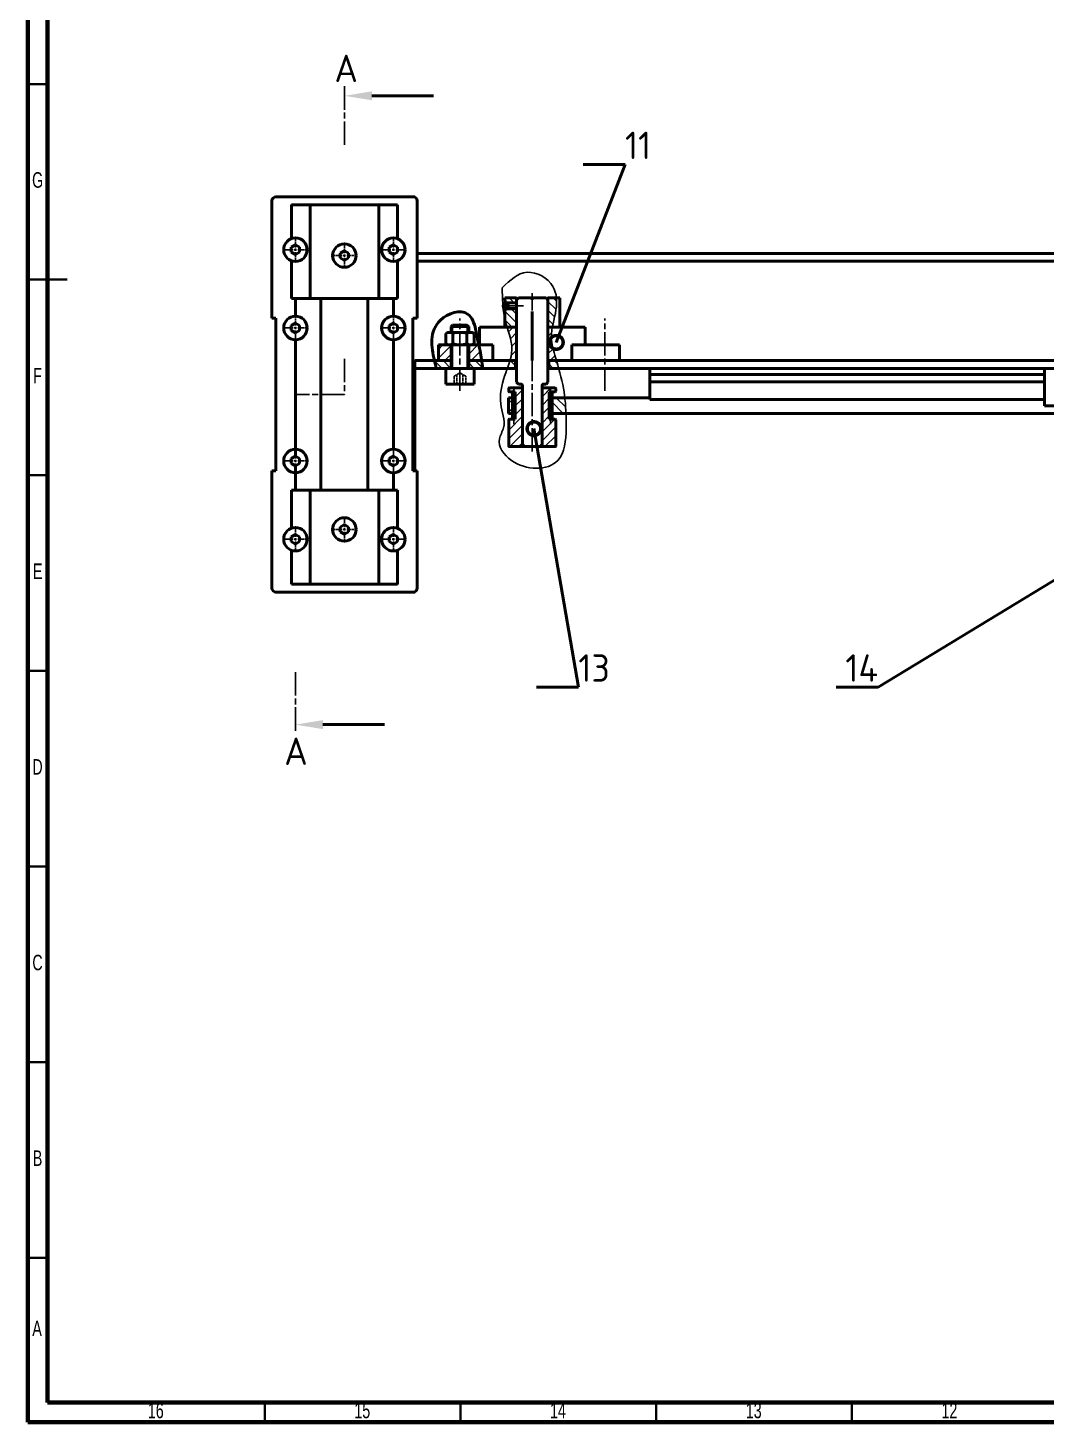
# Model space of a CAD drawing. Header units: millimetres. Extents: x -1615 to 4166, y 5 to 3174.
# Drawn here: x 2544.4 to 2804.5, y 1560.1 to 1916.5 of the extents above; entities that cross this region are included whole.
import ezdxf
from ezdxf import colors
from ezdxf.entities.mleader import LeaderData, LeaderLine
from ezdxf.math import Vec2, Vec3

# ---------------------------------------------------------------- set-up
doc = ezdxf.new("R2010")
doc.units = ezdxf.units.MM
doc.header["$LTSCALE"] = 0.25
for name, pattern in [('ACAD_ISO02W100', [15, 12, -3]), ('ACAD_ISO08W100', [36, 24, -3, 6, -3]), ('AM_ISO08W050', [18, 12, -1.5, 3, -1.5]), ('CENTER2', [1.125, 0.75, -0.125, 0.125, -0.125])]:
    doc.linetypes.add(name, pattern=pattern)
doc.layers.get('0').update_dxf_attribs({"lineweight": 50})
for name, color, linetype, lineweight in [('AM_0N', 7, 'Continuous', 50), ('AM_4', 3, 'Continuous', 25), ('AM_7', 4, 'AM_ISO08W050', 25), ('duong tam', 2, 'ACAD_ISO08W100', 25), ('Hatch', 5, 'Continuous', 25), ('Net dam', 7, 'Continuous', 50), ('net manh', 3, 'Continuous', 25), ('netdut', 6, 'ACAD_ISO02W100', 25)]:
    doc.layers.add(name, color=color, linetype=linetype, lineweight=lineweight)
doc.styles.add('SLDTEXTSTYLE0', font='TXT', dxfattribs={"width": 0.686449})
doc.styles.add('tieng viet', font='')
doc.styles.get('tieng viet').set_extended_font_data('TCVN 7284')
pattern_1 = [(45, (8.4848, 30.4852), (-1.122532, 1.122532), [])]
pattern_2 = [(135, (8.4848, 30.4852), (-1.122532, -1.122532), [])]

# ---------------------------------------------------------------- blocks, each defined once
blk = doc.blocks.new('_DotSmall')
at = {"color": 0, "linetype": 'ByBlock', "const_width": 0.5}
blk.add_lwpolyline([(-0.0625, 0, 1), (0.0625, 0, 1)], format="xyb", close=True, dxfattribs=at)
blk = doc.blocks.new('*U1230')
at = {"layer": 'AM_7', "color": 0, "linetype": 'CENTER2', "transparency": 16777216}
for p, q in [((0, 0.6), (0, 3.12)), ((-3.12, 0), (-0.6, 0)), ((0, -3.12), (0, -0.6)), ((0.6, 0), (3.12, 0))]:
    blk.add_line(p, q, dxfattribs=at)
at = {"layer": 'AM_7', "color": 0, "linetype": 'Continuous', "transparency": 16777216}
for p, q in [((0, -0.3), (0, 0.3)), ((-0.3, 0), (0.3, 0))]:
    blk.add_line(p, q, dxfattribs=at)
blk = doc.blocks.new('*U1231')
at = {"layer": 'AM_7', "color": 0, "linetype": 'CENTER2', "transparency": 16777216}
for p, q in [((0, 0.6), (0, 3.12)), ((-3.12, 0), (-0.6, 0)), ((0, -3.12), (0, -0.6)), ((0.6, 0), (3.12, 0))]:
    blk.add_line(p, q, dxfattribs=at)
at = {"layer": 'AM_7', "color": 0, "linetype": 'Continuous', "transparency": 16777216}
for p, q in [((0, -0.3), (0, 0.3)), ((-0.3, 0), (0.3, 0))]:
    blk.add_line(p, q, dxfattribs=at)
blk = doc.blocks.new('*U1232')
at = {"layer": 'AM_7', "color": 0, "linetype": 'CENTER2', "transparency": 16777216}
for p, q in [((0, 0.6), (0, 3.12)), ((-3.12, 0), (-0.6, 0)), ((0, -3.12), (0, -0.6)), ((0.6, 0), (3.12, 0))]:
    blk.add_line(p, q, dxfattribs=at)
at = {"layer": 'AM_7', "color": 0, "linetype": 'Continuous', "transparency": 16777216}
for p, q in [((0, -0.3), (0, 0.3)), ((-0.3, 0), (0.3, 0))]:
    blk.add_line(p, q, dxfattribs=at)
blk = doc.blocks.new('*U1233')
at = {"layer": 'AM_7', "color": 0, "linetype": 'CENTER2', "transparency": 16777216}
for p, q in [((0, 0.6), (0, 3.12)), ((-3.12, 0), (-0.6, 0)), ((0, -3.12), (0, -0.6)), ((0.6, 0), (3.12, 0))]:
    blk.add_line(p, q, dxfattribs=at)
at = {"layer": 'AM_7', "color": 0, "linetype": 'Continuous', "transparency": 16777216}
for p, q in [((0, -0.3), (0, 0.3)), ((-0.3, 0), (0.3, 0))]:
    blk.add_line(p, q, dxfattribs=at)
blk = doc.blocks.new('*U1234')
at = {"layer": 'AM_7', "color": 0, "linetype": 'CENTER2', "transparency": 16777216}
for p, q in [((0, 0.6), (0, 3.12)), ((-3.12, 0), (-0.6, 0)), ((0, -3.12), (0, -0.6)), ((0.6, 0), (3.12, 0))]:
    blk.add_line(p, q, dxfattribs=at)
at = {"layer": 'AM_7', "color": 0, "linetype": 'Continuous', "transparency": 16777216}
for p, q in [((0, -0.3), (0, 0.3)), ((-0.3, 0), (0.3, 0))]:
    blk.add_line(p, q, dxfattribs=at)
blk = doc.blocks.new('*U1235')
at = {"layer": 'AM_7', "color": 0, "linetype": 'CENTER2', "transparency": 16777216}
for p, q in [((0, 0.6), (0, 3.12)), ((-3.12, 0), (-0.6, 0)), ((0, -3.12), (0, -0.6)), ((0.6, 0), (3.12, 0))]:
    blk.add_line(p, q, dxfattribs=at)
at = {"layer": 'AM_7', "color": 0, "linetype": 'Continuous', "transparency": 16777216}
for p, q in [((0, -0.3), (0, 0.3)), ((-0.3, 0), (0.3, 0))]:
    blk.add_line(p, q, dxfattribs=at)
blk = doc.blocks.new('*U1236')
at = {"layer": 'AM_7', "color": 0, "linetype": 'CENTER2', "transparency": 16777216}
for p, q in [((0, 0.6), (0, 3.12)), ((-3.12, 0), (-0.6, 0)), ((0, -3.12), (0, -0.6)), ((0.6, 0), (3.12, 0))]:
    blk.add_line(p, q, dxfattribs=at)
at = {"layer": 'AM_7', "color": 0, "linetype": 'Continuous', "transparency": 16777216}
for p, q in [((0, -0.3), (0, 0.3)), ((-0.3, 0), (0.3, 0))]:
    blk.add_line(p, q, dxfattribs=at)
blk = doc.blocks.new('*U1237')
at = {"layer": 'AM_7', "color": 0, "linetype": 'CENTER2', "transparency": 16777216}
for p, q in [((0, 0.6), (0, 3.12)), ((-3.12, 0), (-0.6, 0)), ((0, -3.12), (0, -0.6)), ((0.6, 0), (3.12, 0))]:
    blk.add_line(p, q, dxfattribs=at)
at = {"layer": 'AM_7', "color": 0, "linetype": 'Continuous', "transparency": 16777216}
for p, q in [((0, -0.3), (0, 0.3)), ((-0.3, 0), (0.3, 0))]:
    blk.add_line(p, q, dxfattribs=at)
blk = doc.blocks.new('*U1238')
at = {"layer": 'AM_7', "color": 0, "linetype": 'CENTER2', "transparency": 16777216}
for p, q in [((0, 0.6), (0, 3.12)), ((-3.12, 0), (-0.6, 0)), ((0, -3.12), (0, -0.6)), ((0.6, 0), (3.12, 0))]:
    blk.add_line(p, q, dxfattribs=at)
at = {"layer": 'AM_7', "color": 0, "linetype": 'Continuous', "transparency": 16777216}
for p, q in [((0, -0.3), (0, 0.3)), ((-0.3, 0), (0.3, 0))]:
    blk.add_line(p, q, dxfattribs=at)
blk = doc.blocks.new('*U1239')
at = {"layer": 'AM_7', "color": 0, "linetype": 'CENTER2', "transparency": 16777216}
for p, q in [((0, 0.6), (0, 3.12)), ((-3.12, 0), (-0.6, 0)), ((0, -3.12), (0, -0.6)), ((0.6, 0), (3.12, 0))]:
    blk.add_line(p, q, dxfattribs=at)
at = {"layer": 'AM_7', "color": 0, "linetype": 'Continuous', "transparency": 16777216}
for p, q in [((0, -0.3), (0, 0.3)), ((-0.3, 0), (0.3, 0))]:
    blk.add_line(p, q, dxfattribs=at)

msp = doc.modelspace()

# ---------------------------------------------------------------- hatches: boundary and pattern name
at = {"layer": 'Hatch'}
h = msp.add_hatch(dxfattribs=at)
h.set_pattern_fill('ANSI31', color=256, scale=0.5, angle=90)
edge = h.paths.add_edge_path()
edge.add_line((2669.271, 1847.455), (2666.271, 1847.455))
edge.add_line((2666.271, 1847.455), (2666.271, 1846.955))
edge.add_spline(control_points=[(2666.271, 1846.952), (2666.272, 1846.948), (2666.274, 1846.939), (2666.289, 1846.848), (2666.312, 1846.704), (2666.342, 1846.494), (2666.362, 1846.314), (2666.371, 1846.205)], knot_values=[0, 0, 0, 0, 0.0765343, 0.1608665, 0.2451501, 0.3293149, 0.4395664, 0.4395664, 0.4395664, 0.4395664], degree=3, periodic=0)
edge.add_line((2666.371, 1846.205), (2669.271, 1846.205))
edge.add_line((2669.271, 1846.205), (2669.271, 1846.955))
edge.add_line((2669.271, 1846.955), (2669.271, 1847.455))
h = msp.add_hatch(dxfattribs=at)
h.set_pattern_fill('ANSI31', color=256, scale=0.5, angle=90)
edge = h.paths.add_edge_path()
edge.add_spline(control_points=[(2678.366, 1839.955), (2678.635, 1841.379), (2679.329, 1843.758), (2679.581, 1846.463), (2679.513, 1847.455)], knot_values=[90.7222992, 90.7222992, 90.7222992, 90.7222992, 95.1604093, 98.0114075, 98.0114075, 98.0114075, 98.0114075], degree=3, periodic=0)
edge.add_line((2679.513, 1847.455), (2677.271, 1847.455))
edge.add_line((2677.271, 1847.455), (2677.271, 1846.955))
edge.add_line((2677.271, 1846.955), (2677.271, 1839.955))
edge.add_line((2677.271, 1839.955), (2678.366, 1839.955))
h = msp.add_hatch(dxfattribs=at)
h.set_pattern_fill('ANSI31', color=256, scale=0.5, angle=90)
edge = h.paths.add_edge_path()
edge.add_line((2669.271, 1844.705), (2666.371, 1844.705))
edge.add_spline(control_points=[(2666.371, 1844.705), (2666.362, 1844.614), (2666.353, 1844.526), (2666.343, 1844.438)], knot_values=[0.9058145, 0.9058145, 0.9058145, 0.9058145, 1, 1, 1, 1], degree=3, periodic=0)
edge.add_spline(control_points=[(2666.343, 1844.438), (2666.334, 1844.37), (2666.317, 1844.233), (2666.293, 1844.081), (2666.278, 1843.995), (2666.272, 1843.959), (2666.271, 1843.955)], knot_values=[0, 0, 0, 0, 0.2450919, 0.4905497, 0.7341592, 0.9108214, 0.9108214, 0.9108214, 0.9108214], degree=3, periodic=0)
edge.add_line((2666.271, 1843.955), (2666.271, 1841.956))
edge.add_spline(control_points=[(2666.271, 1841.956), (2666.426, 1841.287), (2666.621, 1840.62), (2666.824, 1839.955)], knot_values=[6.4610362, 6.4610362, 6.4610362, 6.4610362, 8.495152, 8.495152, 8.495152, 8.495152], degree=3, periodic=0)
edge.add_line((2666.824, 1839.955), (2669.271, 1839.955))
edge.add_line((2669.271, 1839.955), (2669.271, 1844.705))
h = msp.add_hatch(dxfattribs=at)
h.set_pattern_fill('ANSI31', color=256, scale=0.5)
edge = h.paths.add_edge_path()
edge.add_line((2669.271, 1839.955), (2666.824, 1839.955))
edge.add_spline(control_points=[(2666.824, 1839.955), (2667.417, 1838.014), (2668.4, 1835.174), (2667.842, 1832.364), (2667.582, 1831.455)], knot_values=[8.495152, 8.495152, 8.495152, 8.495152, 14.4316193, 17.2687389, 17.2687389, 17.2687389, 17.2687389], degree=3, periodic=0)
edge.add_line((2667.582, 1831.455), (2669.271, 1831.455))
edge.add_line((2669.271, 1831.455), (2669.271, 1839.955))
h = msp.add_hatch(dxfattribs=at)
h.set_pattern_fill('ANSI31', color=256, scale=0.5)
edge = h.paths.add_edge_path()
edge.add_spline(control_points=[(2679.433, 1831.455), (2679.358, 1831.706), (2678.77, 1833.67), (2677.889, 1836.565), (2678.204, 1839.094), (2678.366, 1839.955)], knot_values=[81.9823996, 81.9823996, 81.9823996, 81.9823996, 82.75792, 88.0401995, 90.7222992, 90.7222992, 90.7222992, 90.7222992], degree=3, periodic=0)
edge.add_line((2678.366, 1839.955), (2677.271, 1839.955))
edge.add_line((2677.271, 1839.955), (2677.271, 1831.455))
edge.add_line((2677.271, 1831.455), (2679.433, 1831.455))
h = msp.add_hatch(dxfattribs=at)
h.set_pattern_fill('ANSI31', color=256, scale=0.5)
h.paths.add_polyline_path([(2652.521, 1835.455), (2650.961, 1835.455), (2649.384, 1835.455), (2649.271, 1835.455), (2649.271, 1831.455), (2649.384, 1831.455), (2650.961, 1831.455), (2652.521, 1831.455)])
h = msp.add_hatch(dxfattribs=at)
h.set_pattern_fill('ANSI31', color=256, scale=0.5)
edge = h.paths.add_edge_path()
edge.add_spline(control_points=[(2660.322, 1831.455), (2660.206, 1832.273), (2659.993, 1833.61), (2659.696, 1834.94), (2659.582, 1835.455)], knot_values=[26.4223809, 26.4223809, 26.4223809, 26.4223809, 28.9029691, 30.4824052, 30.4824052, 30.4824052, 30.4824052], degree=3, periodic=0)
edge.add_line((2659.582, 1835.455), (2657.021, 1835.455))
edge.add_line((2657.021, 1835.455), (2657.021, 1831.455))
edge.add_line((2657.021, 1831.455), (2660.322, 1831.455))
h = msp.add_hatch(dxfattribs=at)
h.set_pattern_fill('ANSI31', color=256, scale=0.5, angle=90)
h.set_pattern_definition(pattern_2)
edge = h.paths.add_edge_path()
edge.add_line((2652.521, 1831.455), (2650.961, 1831.455))
edge.add_line((2650.961, 1831.455), (2649.384, 1831.455))
edge.add_line((2649.384, 1831.455), (2649.271, 1831.455))
edge.add_line((2649.271, 1831.455), (2648.285, 1831.455))
edge.add_spline(control_points=[(2648.285, 1831.455), (2648.309, 1831.323), (2648.334, 1831.194), (2648.385, 1830.938), (2648.412, 1830.812), (2648.489, 1830.454), (2648.541, 1830.232), (2648.609, 1829.955), (2648.63, 1829.87), (2648.667, 1829.723), (2648.683, 1829.661), (2648.71, 1829.559), (2648.72, 1829.52), (2648.734, 1829.468), (2648.737, 1829.455), (2648.737, 1829.455)], knot_values=[0, 0, 0, 0, 0.125, 0.125, 0.25, 0.25, 0.5, 0.5, 0.625, 0.625, 0.75, 0.75, 0.875, 0.875, 1, 1, 1, 1], degree=3, periodic=0)
edge.add_line((2648.737, 1829.455), (2652.521, 1829.455))
edge.add_line((2652.521, 1829.455), (2652.521, 1831.455))
h = msp.add_hatch(dxfattribs=at)
h.set_pattern_fill('ANSI31', color=256, scale=0.5, angle=90)
edge = h.paths.add_edge_path()
edge.add_spline(control_points=[(2660.586, 1829.455), (2660.501, 1830.122), (2660.416, 1830.789), (2660.322, 1831.455)], knot_values=[30.4824052, 30.4824052, 30.4824052, 30.4824052, 32.5015968, 32.5015968, 32.5015968, 32.5015968], degree=3, periodic=0)
edge.add_line((2660.322, 1831.455), (2657.021, 1831.455))
edge.add_line((2657.021, 1831.455), (2657.021, 1829.455))
edge.add_line((2657.021, 1829.455), (2660.586, 1829.455))
h = msp.add_hatch(dxfattribs=at)
h.set_pattern_fill('ANSI31', color=256, scale=0.5, angle=90)
edge = h.paths.add_edge_path()
edge.add_line((2669.021, 1831.455), (2667.582, 1831.455))
edge.add_spline(control_points=[(2667.582, 1831.455), (2667.393, 1830.789), (2667.16, 1830.123), (2666.918, 1829.455)], knot_values=[17.2687389, 17.2687389, 17.2687389, 17.2687389, 19.3455687, 19.3455687, 19.3455687, 19.3455687], degree=3, periodic=0)
edge.add_line((2666.918, 1829.455), (2669.021, 1829.455))
edge.add_line((2669.021, 1829.455), (2669.021, 1831.455))
h = msp.add_hatch(dxfattribs=at)
h.set_pattern_fill('ANSI31', color=256, scale=0.5, angle=90)
edge = h.paths.add_edge_path()
edge.add_spline(control_points=[(2680.016, 1829.455), (2679.828, 1830.119), (2679.633, 1830.785), (2679.433, 1831.455)], knot_values=[79.91296, 79.91296, 79.91296, 79.91296, 81.9823996, 81.9823996, 81.9823996, 81.9823996], degree=3, periodic=0)
edge.add_line((2679.433, 1831.455), (2677.521, 1831.455))
edge.add_line((2677.521, 1831.455), (2677.521, 1829.455))
edge.add_line((2677.521, 1829.455), (2680.016, 1829.455))
h = msp.add_hatch(dxfattribs=at)
h.set_pattern_fill('ANSI31', color=256, scale=0.5, angle=90)
h.set_pattern_definition(pattern_2)
h.paths.add_polyline_path([(2668.239, 1821.955), (2667.179, 1821.955), (2667.179, 1817.955), (2668.239, 1817.955)])
h = msp.add_hatch(dxfattribs=at)
h.set_pattern_fill('ANSI31', color=256, scale=0.5)
h.set_pattern_definition(pattern_1)
h.paths.add_polyline_path([(2670.771, 1824.455), (2667.421, 1824.455, 0.414761), (2667.271, 1824.304), (2667.271, 1823.604, 0.4131695), (2667.421, 1823.455), (2668.926, 1823.455), (2668.926, 1816.455), (2667.421, 1816.455, 0.4152584), (2667.271, 1816.304), (2667.271, 1809.604, 0.4135386), (2667.421, 1809.455), (2670.621, 1809.455, 0.4138443), (2670.771, 1809.605), (2670.771, 1809.955)])
h = msp.add_hatch(dxfattribs=at)
h.set_pattern_fill('ANSI31', color=256, scale=0.5)
h.set_pattern_definition(pattern_1)
h.paths.add_polyline_path([(2679.271, 1816.306, 0.4119391), (2679.121, 1816.455), (2677.616, 1816.455), (2677.616, 1823.455), (2679.121, 1823.455, 0.4164917), (2679.271, 1823.606), (2679.271, 1824.306, 0.4124355), (2679.121, 1824.455), (2675.771, 1824.455), (2675.771, 1809.605, 0.4145829), (2675.921, 1809.455), (2679.121, 1809.455, 0.4161219), (2679.271, 1809.606)])
h = msp.add_hatch(dxfattribs=at)
h.set_pattern_fill('ANSI31', color=256, scale=0.5, angle=90)
edge = h.paths.add_edge_path()
edge.add_spline(control_points=[(2681.888, 1817.955), (2681.833, 1819.283), (2681.735, 1820.624), (2681.578, 1821.955)], knot_values=[69.9069756, 69.9069756, 69.9069756, 69.9069756, 73.9100441, 73.9100441, 73.9100441, 73.9100441], degree=3, periodic=0)
edge.add_line((2681.578, 1821.955), (2678.32, 1821.955))
edge.add_line((2678.32, 1821.955), (2678.32, 1817.955))
edge.add_line((2678.32, 1817.955), (2681.888, 1817.955))

# ---------------------------------------------------------------- linework, layer by layer
at = {"color": 7, "linetype": 'Continuous', "lineweight": 70}
for p, q in [((2544.415, 1560.131), (2544.415, 2144.131)), ((2549.415, 1565.131), (2549.415, 2139.131)), ((3360.415, 1565.131), (2549.415, 1565.131)), ((3365.415, 1560.131), (2544.415, 1560.131))]:
    msp.add_line(p, q, dxfattribs=at)
at = {"color": 7, "linetype": 'Continuous', "lineweight": 35}
for p, q in [((2549.415, 1902.131), (2544.415, 1902.131)), ((2544.415, 1852.131), (2554.415, 1852.131)), ((2549.415, 1852.131), (2544.415, 1852.131)), ((2549.415, 1802.131), (2544.415, 1802.131)), ((2549.415, 1752.131), (2544.415, 1752.131)), ((2549.415, 1702.131), (2544.415, 1702.131)), ((2549.415, 1652.131), (2544.415, 1652.131)), ((2549.415, 1602.131), (2544.415, 1602.131)), ((2604.915, 1565.131), (2604.915, 1560.131)), ((2654.915, 1565.131), (2654.915, 1560.131)), ((2704.915, 1565.131), (2704.915, 1560.131)), ((2754.915, 1565.131), (2754.915, 1560.131))]:
    msp.add_line(p, q, dxfattribs=at)
at = {"layer": 'AM_0N'}
for p, q in [((2612.771, 1861.009), (2611.707, 1860.395)), ((2611.707, 1860.395), (2611.707, 1859.167)), ((2613.835, 1860.395), (2612.771, 1861.009)), ((2613.835, 1859.167), (2613.835, 1860.395)), ((2637.771, 1861.009), (2636.707, 1860.395)), ((2636.707, 1860.395), (2636.707, 1859.167)), ((2638.835, 1860.395), (2637.771, 1861.009)), ((2638.835, 1859.167), (2638.835, 1860.395)), ((2611.707, 1859.167), (2612.771, 1858.553)), ((2612.771, 1858.553), (2613.835, 1859.167)), ((2625.271, 1859.509), (2624.207, 1858.895)), ((2624.207, 1858.895), (2624.207, 1857.667)), ((2624.207, 1857.667), (2625.271, 1857.053)), ((2626.335, 1858.895), (2625.271, 1859.509)), ((2625.271, 1857.053), (2626.335, 1857.667)), ((2626.335, 1857.667), (2626.335, 1858.895)), ((2636.707, 1859.167), (2637.771, 1858.553)), ((2637.771, 1858.553), (2638.835, 1859.167)), ((2612.771, 1841.009), (2611.707, 1840.395)), ((2611.707, 1840.395), (2611.707, 1839.167)), ((2611.707, 1839.167), (2612.771, 1838.553)), ((2613.835, 1840.395), (2612.771, 1841.009)), ((2612.771, 1838.553), (2613.835, 1839.167)), ((2613.835, 1839.167), (2613.835, 1840.395)), ((2637.771, 1841.009), (2636.707, 1840.395)), ((2636.707, 1840.395), (2636.707, 1839.167)), ((2636.707, 1839.167), (2637.771, 1838.553)), ((2638.835, 1840.395), (2637.771, 1841.009)), ((2637.771, 1838.553), (2638.835, 1839.167)), ((2638.835, 1839.167), (2638.835, 1840.395)), ((2612.771, 1807.009), (2611.707, 1806.395)), ((2613.835, 1806.395), (2612.771, 1807.009)), ((2637.771, 1807.009), (2636.707, 1806.395)), ((2638.835, 1806.395), (2637.771, 1807.009)), ((2611.707, 1806.395), (2611.707, 1805.167)), ((2611.707, 1805.167), (2612.771, 1804.553)), ((2612.771, 1804.553), (2613.835, 1805.167)), ((2613.835, 1805.167), (2613.835, 1806.395)), ((2636.707, 1806.395), (2636.707, 1805.167)), ((2636.707, 1805.167), (2637.771, 1804.553)), ((2637.771, 1804.553), (2638.835, 1805.167)), ((2638.835, 1805.167), (2638.835, 1806.395)), ((2625.271, 1789.509), (2624.207, 1788.895)), ((2624.207, 1788.895), (2624.207, 1787.667)), ((2626.335, 1788.895), (2625.271, 1789.509)), ((2626.335, 1787.667), (2626.335, 1788.895)), ((2612.771, 1787.009), (2611.707, 1786.395)), ((2611.707, 1786.395), (2611.707, 1785.167)), ((2613.835, 1786.395), (2612.771, 1787.009)), ((2613.835, 1785.167), (2613.835, 1786.395)), ((2624.207, 1787.667), (2625.271, 1787.053)), ((2625.271, 1787.053), (2626.335, 1787.667)), ((2637.771, 1787.009), (2636.707, 1786.395)), ((2636.707, 1786.395), (2636.707, 1785.167)), ((2638.835, 1786.395), (2637.771, 1787.009)), ((2638.835, 1785.167), (2638.835, 1786.395)), ((2611.707, 1785.167), (2612.771, 1784.553)), ((2612.771, 1784.553), (2613.835, 1785.167)), ((2636.707, 1785.167), (2637.771, 1784.553)), ((2637.771, 1784.553), (2638.835, 1785.167))]:
    msp.add_line(p, q, dxfattribs=at)
at = {"layer": 'AM_4'}
msp.add_spline([(2665.596, 1850.071), (2666.271, 1841.956), (2668.042, 1834.185), (2666.192, 1827.438), (2665.211, 1820.401), (2665.918, 1814.253), (2664.884, 1811.424), (2667.933, 1805.913), (2679.801, 1805.913), (2681.924, 1813.966), (2681.924, 1816.812), (2681.222, 1824.374), (2679.207, 1832.209), (2678.119, 1837.378), (2679.316, 1844.397), (2678.554, 1850.336), (2671.939, 1854.004), (2665.596, 1850.071)], degree=3, dxfattribs=at)
at = {"layer": 'duong tam'}
for p, q in [((2625.319, 1901.564), (2625.319, 1886.196)), ((2673.271, 1808.205), (2673.271, 1848.705)), ((2671.021, 1845.455), (2665.521, 1845.454)), ((2654.771, 1823.705), (2654.771, 1842.205)), ((2691.771, 1823.705), (2691.771, 1842.205)), ((2625.319, 1831.898), (2625.319, 1822.781)), ((2625.319, 1822.781), (2612.771, 1822.781)), ((2612.771, 1822.781), (2612.771, 1814.138)), ((2612.771, 1751.824), (2612.771, 1736.456))]:
    msp.add_line(p, q, dxfattribs=at)
at = {"layer": 'duong tam', "ltscale": 0.25}
for p, q in [((2668.583, 1815.205), (2668.583, 1824.705)), ((2677.959, 1815.205), (2677.959, 1824.705))]:
    msp.add_line(p, q, dxfattribs=at)
at = {"layer": 'Net dam'}
for p, q in [((2606.771, 1842.281), (2606.771, 1872.281)), ((2607.771, 1873.281), (2608.771, 1873.281)), ((2608.771, 1873.281), (2641.867, 1873.281)), ((2611.771, 1871.281), (2616.736, 1871.281)), ((2616.502, 1871.281), (2616.502, 1847.281)), ((2616.736, 1871.281), (2633.806, 1871.281)), ((2633.806, 1871.281), (2638.867, 1871.281)), ((2634.04, 1847.281), (2634.04, 1871.281)), ((2641.867, 1873.281), (2642.867, 1873.281)), ((2642.867, 1873.281), (2643.271, 1873.281)), ((2643.271, 1873.281), (2643.271, 1873.196)), ((2643.867, 1872.281), (2643.867, 1842.281)), ((2611.771, 1870.281), (2611.771, 1862.609)), ((2638.867, 1870.281), (2638.867, 1862.574)), ((2611.771, 1856.952), (2611.771, 1847.281)), ((2638.867, 1856.988), (2638.867, 1847.281)), ((2643.867, 1858.852), (3042.771, 1858.852)), ((2643.867, 1856.852), (3042.771, 1856.852)), ((2616.502, 1847.281), (2611.771, 1847.281)), ((2612.771, 1847.281), (2612.771, 1842.781)), ((2616.502, 1847.281), (2634.04, 1847.281)), ((2619.276, 1847.281), (2619.276, 1798.281)), ((2631.266, 1847.281), (2631.266, 1798.281)), ((2638.867, 1847.281), (2634.04, 1847.281)), ((2637.771, 1847.281), (2637.771, 1842.781)), ((2666.271, 1846.955), (2666.27, 1846.956)), ((2666.271, 1847.455), (2666.271, 1846.952)), ((2669.271, 1847.455), (2666.271, 1847.455)), ((2666.271, 1846.205), (2666.338, 1846.205)), ((2666.271, 1846.205), (2666.271, 1845.455)), ((2666.338, 1846.205), (2669.271, 1846.205)), ((2669.271, 1846.955), (2669.771, 1847.455)), ((2669.271, 1847.455), (2669.271, 1846.955)), ((2669.271, 1846.955), (2669.271, 1825.955)), ((2669.771, 1847.455), (2676.771, 1847.455)), ((2673.271, 1846.955), (2673.271, 1847.455)), ((2677.271, 1846.955), (2676.771, 1847.455)), ((2680.271, 1847.455), (2677.271, 1847.455)), ((2677.271, 1847.455), (2677.271, 1846.955)), ((2677.271, 1825.955), (2677.271, 1846.955)), ((2680.271, 1839.955), (2680.271, 1847.455)), ((2666.27, 1843.953), (2666.271, 1843.955)), ((2666.271, 1845.455), (2666.271, 1844.705)), ((2666.271, 1844.705), (2666.338, 1844.705)), ((2666.271, 1843.957), (2666.271, 1839.955)), ((2666.338, 1844.705), (2669.271, 1844.705)), ((2673.271, 1839.955), (2673.271, 1843.955)), ((2607.771, 1842.281), (2606.771, 1842.281)), ((2607.771, 1803.281), (2607.771, 1842.281)), ((2643.867, 1842.281), (2642.771, 1842.281)), ((2642.771, 1842.281), (2642.771, 1803.281)), ((2652.521, 1840.155), (2652.871, 1840.505)), ((2652.521, 1838.655), (2652.521, 1840.155)), ((2652.521, 1840.155), (2657.021, 1840.155)), ((2652.871, 1840.505), (2656.671, 1840.505)), ((2657.021, 1840.155), (2656.671, 1840.505)), ((2657.021, 1838.655), (2657.021, 1840.155)), ((2659.771, 1839.955), (2659.771, 1835.455)), ((2669.271, 1839.955), (2659.771, 1839.955)), ((2673.271, 1831.455), (2673.271, 1839.955)), ((2686.771, 1839.955), (2677.271, 1839.955)), ((2686.771, 1835.455), (2686.771, 1839.955)), ((2612.771, 1836.781), (2612.771, 1807.231)), ((2637.771, 1836.781), (2637.771, 1808.781)), ((2649.271, 1835.455), (2649.271, 1831.455)), ((2649.384, 1835.455), (2649.271, 1835.455)), ((2649.384, 1835.455), (2650.961, 1835.455)), ((2663.209, 1835.455), (2650.961, 1835.455)), ((2651.161, 1838.393), (2651.161, 1835.717)), ((2651.161, 1835.455), (2658.381, 1835.455)), ((2657.495, 1838.655), (2652.047, 1838.655)), ((2652.047, 1838.655), (2652.932, 1838.655)), ((2652.521, 1831.455), (2652.521, 1835.455)), ((2652.959, 1838.375), (2652.959, 1835.735)), ((2656.583, 1838.375), (2656.583, 1835.455)), ((2657.021, 1831.455), (2657.021, 1835.455)), ((2658.381, 1835.717), (2658.381, 1838.393)), ((2663.209, 1835.455), (2663.209, 1831.455)), ((2683.333, 1835.455), (2683.333, 1831.455)), ((2695.581, 1835.455), (2683.333, 1835.455)), ((2695.581, 1835.455), (2695.581, 1831.455)), ((2643.271, 1831.455), (2648.285, 1831.455)), ((2643.271, 1831.455), (2643.271, 1803.281)), ((2643.271, 1829.455), (2648.737, 1829.455)), ((2649.271, 1831.455), (2648.285, 1831.455)), ((2652.521, 1829.455), (2648.737, 1829.455)), ((2649.384, 1831.455), (2649.271, 1831.455)), ((2650.961, 1831.455), (2649.384, 1831.455)), ((2650.961, 1831.455), (2652.521, 1831.455)), ((2651.161, 1825.455), (2651.161, 1829.455)), ((2651.161, 1829.455), (2654.771, 1829.455)), ((2652.521, 1829.455), (2652.521, 1831.455)), ((2652.521, 1829.455), (2657.021, 1829.455)), ((2654.771, 1829.455), (2658.381, 1829.455)), ((2657.021, 1831.455), (2657.021, 1829.455)), ((2657.021, 1831.455), (2663.209, 1831.455)), ((2669.021, 1829.455), (2657.021, 1829.455)), ((2658.381, 1829.455), (2658.381, 1825.455)), ((2669.271, 1831.455), (2663.209, 1831.455)), ((2669.021, 1829.455), (2669.021, 1831.455)), ((2669.021, 1829.455), (2669.271, 1829.455)), ((2683.333, 1831.455), (2677.271, 1831.455)), ((2677.271, 1829.455), (2677.521, 1829.455)), ((2677.521, 1831.455), (2677.521, 1829.455)), ((2696.463, 1829.455), (2677.521, 1829.455)), ((2683.333, 1831.455), (2689.521, 1831.455)), ((2689.521, 1831.455), (3043.271, 1831.455)), ((2696.463, 1829.455), (2804.14, 1829.455)), ((2703.271, 1829.155), (2703.271, 1829.455)), ((2703.271, 1827.906), (2703.271, 1829.155)), ((2804.14, 1829.455), (2811.94, 1829.455)), ((2804.14, 1829.055), (2804.14, 1829.455)), ((2804.14, 1829.055), (2804.14, 1820.785)), ((2658.381, 1825.455), (2651.161, 1825.455)), ((2669.771, 1825.455), (2669.271, 1825.955)), ((2669.771, 1825.455), (2670.271, 1825.455)), ((2670.771, 1824.955), (2670.771, 1809.955)), ((2675.771, 1809.605), (2675.771, 1824.955)), ((2676.271, 1825.455), (2676.771, 1825.455)), ((2677.271, 1825.955), (2676.771, 1825.455)), ((2703.271, 1827.906), (2804.14, 1827.906)), ((2703.271, 1827.253), (2703.271, 1827.906)), ((2703.271, 1826.657), (2703.271, 1827.253)), ((2703.271, 1826.004), (2703.271, 1826.657)), ((2703.271, 1826.004), (2804.14, 1826.004)), ((2703.271, 1821.755), (2703.271, 1826.004)), ((2667.179, 1817.955), (2667.179, 1821.955)), ((2667.179, 1821.955), (2668.239, 1821.955)), ((2667.271, 1824.305), (2667.271, 1823.605)), ((2667.421, 1824.455), (2670.771, 1824.455)), ((2667.421, 1823.455), (2668.926, 1823.455)), ((2668.239, 1823.455), (2668.239, 1821.955)), ((2668.239, 1821.955), (2668.239, 1817.955)), ((2668.926, 1823.455), (2668.926, 1816.455)), ((2675.771, 1824.455), (2679.121, 1824.455)), ((2677.616, 1816.455), (2677.616, 1823.455)), ((2677.616, 1823.455), (2679.121, 1823.455)), ((2678.32, 1816.455), (2678.32, 1823.455)), ((2697.401, 1821.955), (2678.32, 1821.955)), ((2679.271, 1823.605), (2679.271, 1824.305)), ((2697.401, 1821.955), (2703.271, 1821.955)), ((2703.271, 1821.455), (2703.271, 1821.755)), ((2804.14, 1821.455), (2703.271, 1821.455)), ((2668.239, 1817.955), (2667.179, 1817.955)), ((2668.239, 1817.955), (2668.239, 1816.455)), ((2697.78, 1817.955), (2678.32, 1817.955)), ((2697.78, 1817.955), (2811.282, 1817.955)), ((2804.14, 1820.785), (2804.14, 1819.855)), ((2811.94, 1819.855), (2804.14, 1819.855)), ((2667.271, 1816.305), (2667.271, 1809.605)), ((2668.926, 1816.455), (2667.421, 1816.455)), ((2679.121, 1816.455), (2677.616, 1816.455)), ((2679.271, 1809.605), (2679.271, 1816.305)), ((2670.621, 1809.455), (2667.421, 1809.455)), ((2671.271, 1809.455), (2670.621, 1809.455)), ((2671.271, 1809.455), (2670.771, 1809.955)), ((2670.771, 1809.955), (2670.771, 1809.605)), ((2671.271, 1809.455), (2675.271, 1809.455)), ((2675.771, 1809.955), (2675.271, 1809.455)), ((2675.921, 1809.455), (2675.271, 1809.455)), ((2679.121, 1809.455), (2675.921, 1809.455)), ((2606.771, 1773.281), (2606.771, 1803.281)), ((2606.771, 1803.281), (2607.771, 1803.281)), ((2612.771, 1804.331), (2612.771, 1798.281)), ((2642.771, 1803.281), (2643.867, 1803.281)), ((2643.867, 1803.281), (2643.867, 1773.281)), ((2637.771, 1802.781), (2637.771, 1798.281)), ((2611.771, 1788.609), (2611.771, 1798.281)), ((2616.502, 1798.281), (2611.771, 1798.281)), ((2616.502, 1798.281), (2616.502, 1774.281)), ((2634.04, 1798.281), (2616.502, 1798.281)), ((2634.04, 1774.281), (2634.04, 1798.281)), ((2638.867, 1798.281), (2634.04, 1798.281)), ((2638.867, 1788.574), (2638.867, 1798.281)), ((2611.771, 1775.281), (2611.771, 1782.952)), ((2638.867, 1775.281), (2638.867, 1782.988)), ((2608.771, 1772.281), (2607.771, 1772.281)), ((2641.867, 1772.281), (2608.771, 1772.281)), ((2616.736, 1774.281), (2611.771, 1774.281)), ((2633.806, 1774.281), (2616.736, 1774.281)), ((2638.867, 1774.281), (2633.806, 1774.281)), ((2642.867, 1772.281), (2641.867, 1772.281)), ((2643.271, 1772.281), (2642.867, 1772.281)), ((2643.271, 1772.366), (2643.271, 1772.281))]:
    msp.add_line(p, q, dxfattribs=at)
for centre in [(2612.771, 1859.781), (2625.271, 1858.281), (2637.771, 1859.781), (2612.771, 1839.781), (2637.771, 1839.781), (2612.771, 1805.781), (2637.771, 1805.781), (2625.271, 1788.281), (2612.771, 1785.781), (2637.771, 1785.781)]:
    msp.add_circle(centre, 3, dxfattribs=at)
for centre, radius, start, end in [((2607.771, 1872.281), 1, 90, 180), ((2642.867, 1872.281), 1, 0, 90), ((2652.047, 1837.027), 1.628, 55.89402, 122.95415), ((2652.047, 1837.083), 1.628, 237.04585, 304.10598), ((2654.771, 1832.655), 6, 72.42664, 107.57336), ((2654.771, 1841.455), 6, 252.42664, 287.57336), ((2657.495, 1837.027), 1.628, 57.04585, 124.10598), ((2657.495, 1837.083), 1.628, 235.89402, 302.95415), ((2670.271, 1824.955), 0.5, 0, 90), ((2676.271, 1824.955), 0.5, 90, 180), ((2667.421, 1824.305), 0.15, 90, 180), ((2667.421, 1823.605), 0.15, 180, 270), ((2679.121, 1824.305), 0.15, 0, 90), ((2679.121, 1823.605), 0.15, 270, 0), ((2667.421, 1816.305), 0.15, 90, 180), ((2679.121, 1816.305), 0.15, 0, 90), ((2667.421, 1809.605), 0.15, 180, 270), ((2670.621, 1809.605), 0.15, 270, 0), ((2675.921, 1809.605), 0.15, 180, 270), ((2679.121, 1809.605), 0.15, 270, 0), ((2607.771, 1773.281), 1, 180, 270), ((2642.867, 1773.281), 1, 270, 0)]:
    msp.add_arc(centre, radius, start, end, dxfattribs=at)
for points, knots in [([(2611.771, 1870.281), (2611.771, 1870.372), (2611.771, 1870.554), (2611.771, 1870.82), (2611.771, 1871.072), (2611.771, 1871.249), (2611.771, 1871.27), (2611.771, 1871.281)], [0, 0, 0, 0, 0.14459067, 0.2886106, 0.48439118, 0.74956605, 1, 1, 1, 1]), ([(2638.867, 1871.281), (2638.867, 1871.262), (2638.867, 1871.23), (2638.867, 1871.001), (2638.867, 1870.748), (2638.867, 1870.501), (2638.867, 1870.345), (2638.867, 1870.281)], [0, 0, 0, 0, 0.343009, 0.5751075, 0.7532764, 0.898032, 1, 1, 1, 1]), ([(2666.271, 1846.952), (2666.272, 1846.948), (2666.274, 1846.939), (2666.289, 1846.848), (2666.312, 1846.704), (2666.348, 1846.451), (2666.39, 1846.041), (2666.412, 1845.481), (2666.394, 1844.908), (2666.36, 1844.595), (2666.343, 1844.438)], [0, 0, 0, 0, 0.0765343, 0.1608665, 0.2451501, 0.3293149, 0.496987, 0.6646173, 0.8321648, 1, 1, 1, 1]), ([(2666.343, 1844.438), (2666.334, 1844.37), (2666.317, 1844.233), (2666.293, 1844.081), (2666.277, 1843.986), (2666.27, 1843.946), (2666.271, 1843.956), (2666.271, 1843.957)], [0, 0, 0, 0, 0.2450919, 0.4905497, 0.7341592, 0.9792214, 1, 1, 1, 1]), ([(2648.737, 1829.455), (2648.737, 1829.455), (2648.734, 1829.468), (2648.72, 1829.52), (2648.71, 1829.559), (2648.683, 1829.661), (2648.667, 1829.723), (2648.63, 1829.87), (2648.609, 1829.955), (2648.541, 1830.232), (2648.489, 1830.454), (2648.412, 1830.812), (2648.385, 1830.938), (2648.334, 1831.194), (2648.309, 1831.323), (2648.285, 1831.455)], [0, 0, 0, 0, 0.125, 0.125, 0.25, 0.25, 0.375, 0.375, 0.5, 0.5, 0.75, 0.75, 0.875, 0.875, 1, 1, 1, 1]), ([(2611.771, 1774.281), (2611.771, 1774.3), (2611.771, 1774.331), (2611.771, 1774.559), (2611.771, 1774.812), (2611.771, 1775.06), (2611.771, 1775.216), (2611.771, 1775.281)], [0, 0, 0, 0, 0.3396231, 0.5724963, 0.7515464, 0.8975235, 1, 1, 1, 1]), ([(2638.867, 1775.281), (2638.867, 1775.19), (2638.867, 1775.009), (2638.867, 1774.743), (2638.867, 1774.491), (2638.867, 1774.313), (2638.867, 1774.292), (2638.867, 1774.281)], [0, 0, 0, 0, 0.143452, 0.2863283, 0.4813654, 0.7470486, 1, 1, 1, 1])]:
    msp.add_open_spline(points, degree=3, knots=knots, dxfattribs=at)
msp.add_spline([(2648.285, 1831.455), (2647.594, 1836.819), (2649.841, 1841.793), (2656.745, 1843.344), (2658.778, 1839.494), (2659.286, 1836.856), (2659.915, 1833.904), (2660.586, 1829.455)], degree=3, dxfattribs=at)
at = {"layer": 'net manh'}
for p, q in [((2669.271, 1846.005), (2666.271, 1846.005)), ((2669.271, 1844.905), (2666.271, 1844.905)), ((2652.871, 1838.655), (2652.871, 1840.505)), ((2656.671, 1838.655), (2656.671, 1840.505)), ((2652.871, 1829.455), (2652.871, 1835.455)), ((2656.671, 1829.455), (2656.671, 1835.455)), ((2652.521, 1829.455), (2652.871, 1829.455)), ((2657.021, 1829.455), (2656.671, 1829.455))]:
    msp.add_line(p, q, dxfattribs=at)
at = {"layer": 'netdut', "ltscale": 0.25}
for p, q in [((2666.271, 1845.955), (2667.071, 1845.955)), ((2667.071, 1845.955), (2667.36, 1845.455)), ((2666.271, 1844.955), (2667.071, 1844.955)), ((2667.071, 1844.955), (2667.36, 1845.455)), ((2653.271, 1827.455), (2654.771, 1828.321)), ((2656.271, 1827.455), (2654.771, 1828.321)), ((2653.271, 1827.455), (2653.271, 1825.455)), ((2654.021, 1827.888), (2654.021, 1825.455)), ((2655.521, 1827.888), (2655.521, 1825.455)), ((2656.271, 1825.455), (2656.271, 1827.455))]:
    msp.add_line(p, q, dxfattribs=at)
at = {"layer": 'netdut'}
for p, q in [((2667.215, 1845.705), (2666.271, 1845.702)), ((2667.215, 1845.205), (2666.271, 1845.205))]:
    msp.add_line(p, q, dxfattribs=at)

# ---------------------------------------------------------------- block references
at = {"layer": 'AM_7', "linetype": 'CENTER2'}
for name, p in [('*U1238', (2612.771, 1859.781)), ('*U1237', (2625.271, 1858.281)), ('*U1236', (2637.771, 1859.781)), ('*U1239', (2612.771, 1839.781)), ('*U1235', (2637.771, 1839.781)), ('*U1233', (2612.771, 1805.781)), ('*U1234', (2637.771, 1805.781)), ('*U1232', (2612.771, 1785.781)), ('*U1231', (2625.271, 1788.281)), ('*U1230', (2637.771, 1785.781))]:
    msp.add_blockref(name, p, dxfattribs=at)

# ---------------------------------------------------------------- texts
at = {"color": 7, "linetype": 'Continuous', "lineweight": 0, "attachment_point": 2, "style": 'SLDTEXTSTYLE0'}
for s, insert, char_height in [('G', (2546.902, 1879.584), 3.969), ('F', (2546.873, 1829.584), 3.969), ('E', (2546.923, 1779.584), 3.969), ('D', (2546.868, 1729.584), 3.969), ('C', (2546.874, 1679.584), 3.969), ('B', (2546.886, 1629.584), 3.969), ('A', (2546.755, 1586.084), 3.969), ('16', (2577.085, 1565.084), 3.9687), ('15', (2629.835, 1565.084), 3.9687), ('14', (2679.835, 1565.084), 3.9687), ('13', (2729.835, 1565.084), 3.9687), ('12', (2779.835, 1565.084), 3.9687)]:
    msp.add_mtext(s, dxfattribs=dict(at, insert=insert, char_height=char_height))
at = {"layer": 'Net dam', "char_height": 7, "attachment_point": 1, "style": 'tieng viet'}
for insert in [(2622.715, 1909.632), (2609.902, 1735.103)]:
    msp.add_mtext('A', dxfattribs=dict(at, insert=insert))

# ---------------------------------------------------------------- leaders
at = {"layer": 'Net dam'}
ml = msp.add_multileader_mtext('Standard', dxfattribs=at)
ml.set_content('', color=256, style='tieng viet')
ml.set_leader_properties(color=256, linetype='ByLayer', lineweight=-1)
ml.build(insert=Vec2(0, 0))
ml.multileader.update_dxf_attribs({"text_left_attachment_type": 6, "text_right_attachment_type": 6, "dogleg_length": 0, "arrow_head_size": 7})
ctx = ml.context
ctx.base_point, ctx.char_height, ctx.arrow_head_size, ctx.landing_gap_size, ctx.plane_origin = Vec3(2648.019, 1899.112), 7, 7, 0, Vec3(2625.319, 1899.112)
ctx.left_attachment, ctx.right_attachment = 6, 6
notes = []
notes.append((ctx, [(0, (1, 1, 0), (2648.019, 1899.112), (1, 0), 0, [(0, [(2625.319, 1899.112)], 0, [])])]))
ctx.mtext.insert, ctx.mtext.flow_direction = Vec3(2648.019, 1906.112), 5
ml = msp.add_multileader_mtext('Standard', dxfattribs=at)
ml.set_content('11', color=256, style='tieng viet')
ml.set_leader_properties(color=256, linetype='ByLayer', lineweight=-1)
ml.set_arrow_properties(name='DOTSMALL')
ml.build(insert=Vec2(0, 0))
ml.multileader.update_dxf_attribs({"text_left_attachment_type": 6, "text_right_attachment_type": 6, "dogleg_length": 0, "arrow_head_size": 7})
ctx = ml.context
ctx.base_point, ctx.char_height, ctx.arrow_head_size, ctx.landing_gap_size, ctx.plane_origin = Vec3(2696.955, 1881.547), 7, 7, 0, Vec3(2677.729, 1836.091)
ctx.left_attachment, ctx.right_attachment = 6, 6
notes.append((ctx, [(0, (1, 1, 0), (2696.955, 1881.547), (1, 0), 0, [(0, [(2679.409, 1836.091)], 0, [])])]))
ctx.mtext.insert, ctx.mtext.flow_direction = Vec3(2696.955, 1889.947), 5
ml = msp.add_multileader_mtext('Standard', dxfattribs=at)
ml.set_content('13', color=256, style='tieng viet')
ml.set_leader_properties(color=256, linetype='ByLayer', lineweight=-1)
ml.set_arrow_properties(name='DOTSMALL')
ml.build(insert=Vec2(0, 0))
ml.multileader.update_dxf_attribs({"text_left_attachment_type": 6, "text_right_attachment_type": 6, "dogleg_length": 0, "arrow_head_size": 7})
ctx = ml.context
ctx.base_point, ctx.char_height, ctx.arrow_head_size, ctx.landing_gap_size, ctx.plane_origin = Vec3(2685.036, 1747.961), 7, 7, 0, Vec3(2673.701, 1814.042)
ctx.left_attachment, ctx.right_attachment = 6, 6
notes.append((ctx, [(0, (1, 1, 0), (2685.036, 1747.961), (1, 0), 0, [(0, [(2673.701, 1814.042)], 0, [])])]))
ctx.mtext.insert, ctx.mtext.flow_direction = Vec3(2685.036, 1756.361), 5
ml = msp.add_multileader_mtext('Standard', dxfattribs=at)
ml.set_content('14', color=256, style='tieng viet')
ml.set_leader_properties(color=256, linetype='ByLayer', lineweight=-1)
ml.set_arrow_properties(name='DOTSMALL')
ml.build(insert=Vec2(0, 0))
ml.multileader.update_dxf_attribs({"text_left_attachment_type": 6, "text_right_attachment_type": 6, "dogleg_length": 0, "arrow_head_size": 7})
ctx = ml.context
ctx.base_point, ctx.char_height, ctx.arrow_head_size, ctx.landing_gap_size, ctx.plane_origin = Vec3(2753.917, 1747.961), 7, 7, 0, Vec3(2828.991, 1788.962)
ctx.left_attachment, ctx.right_attachment, ctx.text_align_type = 6, 6, 2
notes.append((ctx, [(0, (1, 1, 0), (2761.617, 1747.961), (-1, 0), 0, [(0, [(2828.991, 1788.962)], 0, [])])]))
ctx.mtext.insert, ctx.mtext.alignment, ctx.mtext.flow_direction = Vec3(2761.617, 1756.361), 3, 5
ml = msp.add_multileader_mtext('Standard', dxfattribs=at)
ml.set_content('', color=256, style='tieng viet')
ml.set_leader_properties(color=256, linetype='ByLayer', lineweight=-1)
ml.build(insert=Vec2(0, 0))
ml.multileader.update_dxf_attribs({"text_left_attachment_type": 6, "text_right_attachment_type": 6, "dogleg_length": 0, "arrow_head_size": 7})
ctx = ml.context
ctx.base_point, ctx.char_height, ctx.arrow_head_size, ctx.landing_gap_size, ctx.plane_origin = Vec3(2635.471, 1738.396), 7, 7, 0, Vec3(2612.771, 1738.396)
ctx.left_attachment, ctx.right_attachment = 6, 6
notes.append((ctx, [(0, (1, 1, 0), (2635.471, 1738.396), (1, 0), 0, [(0, [(2612.771, 1738.396)], 0, [])])]))
ctx.mtext.insert, ctx.mtext.flow_direction = Vec3(2635.471, 1745.396), 5
for ctx, leaders in notes:
    for number, flags, end, landing, length, lines in leaders:
        leader = LeaderData()
        leader.index, (leader.has_last_leader_line, leader.has_dogleg_vector, leader.attachment_direction) = number, flags
        leader.last_leader_point, leader.dogleg_vector, leader.dogleg_length = Vec3(end), Vec3(landing), length
        for number, points, colour, breaks in lines:
            line = LeaderLine()
            line.index, line.vertices, line.color, line.breaks = number, Vec3.list(points), colors.encode_raw_color(colour), breaks
            leader.lines.append(line)
        ctx.leaders.append(leader)

doc.saveas('drawing.dxf')
